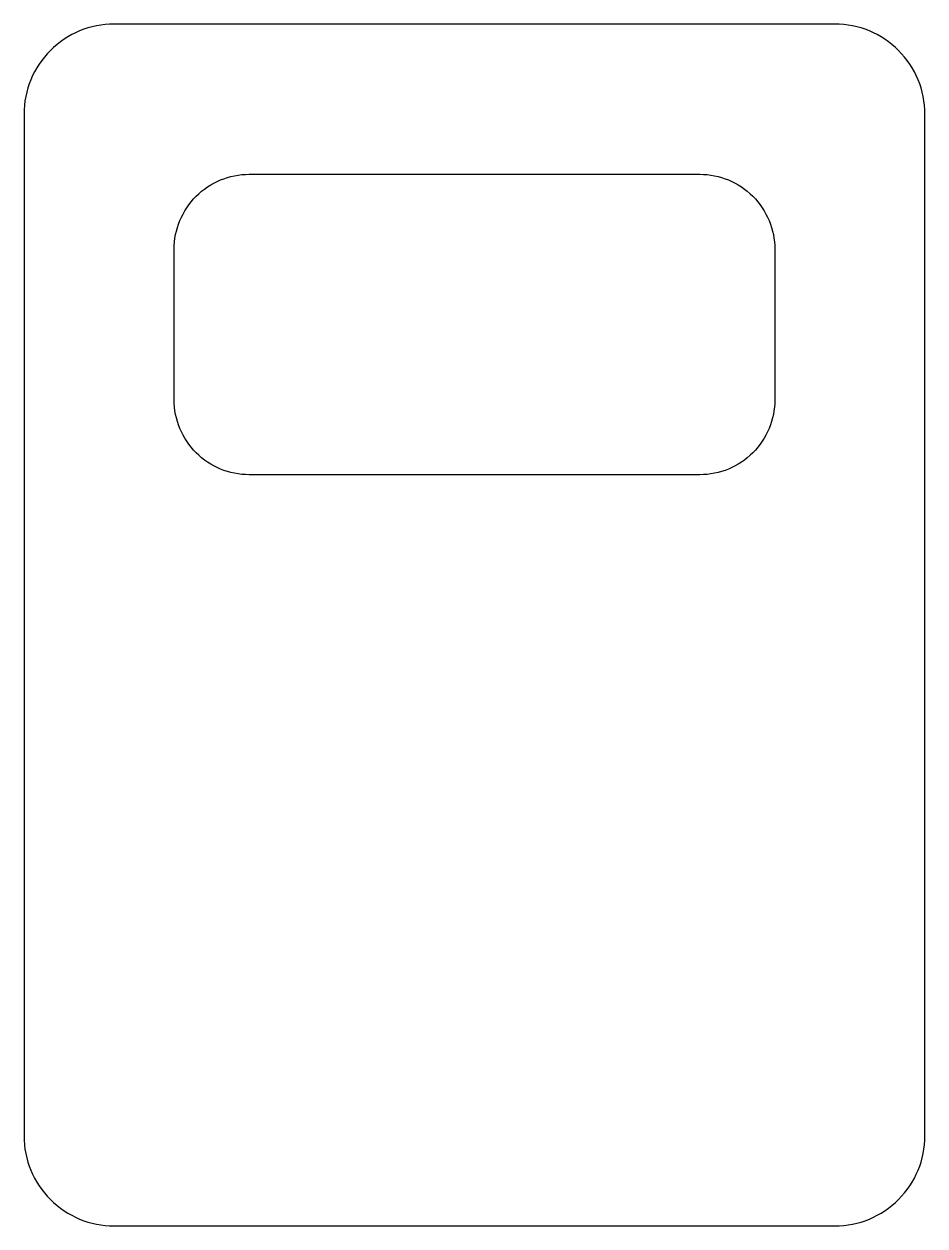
# Model space of a CAD drawing. Header units: millimetres. Extents: x 86 to 116, y 285.4 to 325.4.
import ezdxf

# ---------------------------------------------------------------- set-up
doc = ezdxf.new("R2010")
doc.units = ezdxf.units.MM
doc.layers.get('0').update_dxf_attribs({"linetype": 'CONTINUOUS'})

msp = doc.modelspace()

# ---------------------------------------------------------------- linework, layer by layer
for points in [[(89.042, 325.385, 0.414214), (86.042, 322.385), (86.042, 288.385, 0.414214), (89.042, 285.385), (113.042, 285.385, 0.414214), (116.042, 288.385), (116.042, 322.385, 0.414214), (113.042, 325.385)], [(91.042, 312.885), (91.042, 317.885, -0.414214), (93.542, 320.385), (108.542, 320.385, -0.414214), (111.042, 317.885), (111.042, 312.885, -0.414214), (108.542, 310.385), (93.542, 310.385, -0.414214)]]:
    msp.add_lwpolyline(points, format="xyb", close=True)

doc.saveas('drawing.dxf')
